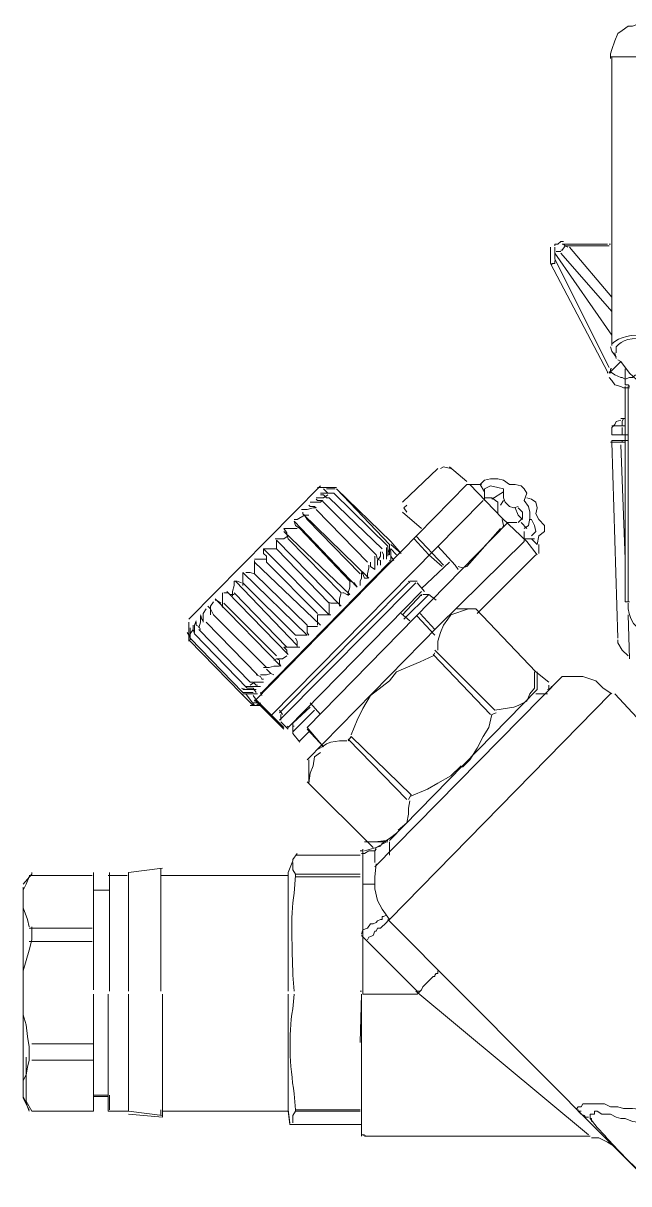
# Model space of a CAD drawing. Header units: millimetres. Extents: x -3929 to 624051, y 52832 to 514950.
# Drawn here: x 22975.4 to 23112.3, y 100741.6 to 101003.9 of the extents above; entities that cross this region are included whole.
import ezdxf

# ---------------------------------------------------------------- set-up
doc = ezdxf.new("R2010")
doc.units = ezdxf.units.MM

# ---------------------------------------------------------------- blocks, each defined once
blk = doc.blocks.new('A$C7d3ea253')
at = {"color": 7, "linetype": 'Continuous', "lineweight": 5}
for p, q in [((3.513, 9.767), (3.463, 9.767)), ((3.744, -2.229), (3.662, -2.329))]:
    blk.add_line(p, q, dxfattribs=at)
at = {"color": 7, "linetype": 'Continuous', "lineweight": 9}
for p, q in [((3.447, 6.49), (3.447, 6.424)), ((3.496, 6.524), (3.496, 6.507)), ((3.314, 3.529), (3.314, 3.595)), ((7.087, 0.319), (7.07, 0.517)), ((7.087, -0.79), (7.103, -0.608)), ((7.087, -0.823), (7.103, -0.989)), ((7.087, -1.948), (7.07, -2.13))]:
    blk.add_line(p, q, dxfattribs=at)
for points in [[(3.513, 9.75), (3.513, 9.8), (3.496, 9.849), (3.463, 9.949), (3.43, 10.031), (3.38, 10.064), (3.314, 10.114), (3.265, 10.114), (3.215, 10.131), (3.198, 10.131), (3.149, 10.147)], [(3.496, 6.507), (3.496, 9.767), (3.496, 9.767)], [(3.529, 7.649), (3.513, 7.649), (3.513, 7.649)], [(4.059, 7.649), (3.546, 7.649), (3.546, 7.649)], [(4.142, 7.632), (4.142, 7.649), (4.108, 7.649), (4.075, 7.682), (4.042, 7.682)], [(4.142, 7.566), (4.142, 7.616), (4.142, 7.616)], [(4.191, 7.434), (4.191, 7.616), (4.191, 7.616)], [(3.496, 6.623), (4.142, 7.549), (4.142, 7.549)], [(4.191, 7.434), (3.546, 6.209), (3.546, 6.209)], [(3.513, 6.49), (3.496, 6.441), (3.447, 6.375)], [(3.43, 6.342), (3.397, 6.325), (3.298, 6.193), (3.132, 6.044), (2.934, 5.895)], [(3.529, 6.193), (3.397, 6.325), (3.397, 6.325)], [(3.463, 6.424), (3.447, 6.358), (3.447, 6.358)], [(3.347, 6.11), (3.347, 6.242), (3.347, 6.242)], [(3.546, 6.193), (3.546, 6.209), (3.546, 6.209)], [(3.298, 6.027), (3.364, 6.027), (3.397, 6.044), (3.463, 6.06), (3.496, 6.11), (3.529, 6.143)], [(3.347, 6.126), (3.347, 6.06), (3.314, 6.06), (3.298, 6.044)], [(3.347, 6.044), (3.347, 3.611), (3.347, 3.611)], [(3.397, 5.68), (3.347, 5.68), (3.347, 5.68)], [(3.496, 5.58), (3.463, 5.613), (3.447, 5.647), (3.397, 5.663)], [(3.347, 5.514), (3.347, 5.448), (3.347, 5.448)], [(3.496, 5.58), (3.496, 5.498), (3.496, 5.498)], [(3.496, 5.498), (3.314, 5.498), (3.314, 5.498)], [(3.314, 5.431), (3.496, 5.431), (3.496, 5.431)], [(3.513, 5.415), (3.347, 5.415), (3.347, 5.415)], [(3.496, 5.415), (3.43, 3.198), (3.43, 3.198)], [(3.496, 5.415), (3.496, 5.431), (3.496, 5.431)], [(5.333, 5.134), (5.134, 4.968), (5.134, 4.968)], [(5.432, 5.117), (5.399, 5.134), (5.316, 5.117)], [(5.862, 4.737), (5.465, 5.117), (5.465, 5.117)], [(4.985, 4.935), (4.936, 4.985), (4.87, 5.001), (4.787, 5.001), (4.721, 4.985), (4.655, 4.935)], [(4.655, 4.935), (4.588, 4.935), (4.522, 4.919), (4.489, 4.885), (4.456, 4.836), (4.489, 4.753)], [(4.555, 4.687), (4.605, 4.67), (4.655, 4.687), (4.704, 4.737), (4.721, 4.786), (4.721, 4.885)], [(4.936, 4.885), (4.87, 4.919), (4.787, 4.902), (4.721, 4.885)], [(4.853, 4.77), (4.721, 4.852), (4.721, 4.852)], [(4.737, 4.555), (5.101, 4.935), (5.101, 4.935)], [(4.936, 4.852), (4.985, 4.935), (4.985, 4.935)], [(4.936, 4.885), (4.936, 4.753), (4.936, 4.753)], [(4.969, 4.935), (5.134, 4.935), (5.134, 4.935)], [(7.534, 2.486), (5.134, 4.935), (5.134, 4.935)], [(6.607, 4.885), (5.995, 4.29), (5.879, 4.157)], [(6.607, 4.885), (6.011, 4.257), (6.011, 4.257)], [(6.756, 4.902), (6.607, 4.902), (6.607, 4.902)], [(6.756, 4.902), (6.624, 4.902), (6.624, 4.902)], [(6.624, 4.885), (6.723, 4.885), (6.723, 4.885)], [(6.64, 4.836), (6.706, 4.836), (6.756, 4.885)], [(6.822, 4.902), (6.723, 4.902), (6.723, 4.902)], [(6.789, 4.919), (8.278, 3.413), (8.278, 3.413)], [(4.456, 4.786), (4.406, 4.77), (4.357, 4.737), (4.34, 4.67), (4.357, 4.604)], [(4.489, 4.753), (4.439, 4.687), (4.423, 4.621), (4.423, 4.555), (4.439, 4.472), (4.489, 4.439)], [(4.754, 4.703), (4.721, 4.753), (4.721, 4.753)], [(4.787, 4.737), (4.853, 4.786), (4.853, 4.786)], [(4.787, 4.737), (4.787, 4.604), (4.787, 4.604)], [(4.936, 4.786), (4.853, 4.786), (4.853, 4.786)], [(7.352, 2.321), (4.952, 4.753), (4.952, 4.753)], [(6.64, 4.836), (6.028, 4.24), (6.028, 4.24)], [(6.69, 4.786), (6.094, 4.207), (6.094, 4.207)], [(6.756, 4.737), (6.16, 4.141), (6.16, 4.141)], [(6.789, 4.836), (6.64, 4.836), (6.64, 4.836)], [(6.69, 4.786), (6.723, 4.786), (6.756, 4.819), (6.789, 4.819)], [(6.839, 4.786), (6.756, 4.786), (6.706, 4.819)], [(6.756, 4.737), (6.772, 4.753), (6.822, 4.753), (6.839, 4.77)], [(6.905, 4.737), (6.789, 4.737), (6.772, 4.753)], [(4.357, 4.604), (4.324, 4.538), (4.257, 4.472), (4.257, 4.406), (4.324, 4.356), (4.34, 4.257)], [(4.506, 4.538), (4.555, 4.588), (4.588, 4.67)], [(4.555, 4.67), (4.506, 4.621), (4.506, 4.555), (4.555, 4.505)], [(5.862, 4.621), (5.647, 4.439), (5.647, 4.439)], [(5.813, 4.621), (5.846, 4.67), (5.813, 4.703)], [(6.243, 3.876), (6.988, 4.604), (6.988, 4.604)], [(6.839, 4.654), (6.259, 4.058), (6.259, 4.058)], [(6.839, 4.67), (6.855, 4.687), (6.905, 4.687), (6.921, 4.703)], [(7.004, 4.654), (6.938, 4.654), (6.872, 4.67), (6.839, 4.67)], [(6.938, 4.538), (6.971, 4.588), (6.988, 4.604), (6.988, 4.621)], [(4.737, 4.555), (4.456, 4.29), (4.34, 4.141)], [(4.406, 4.538), (4.373, 4.472), (4.357, 4.406), (4.406, 4.356)], [(4.406, 4.538), (4.423, 4.538), (4.423, 4.538)], [(4.522, 4.505), (4.456, 4.439), (4.456, 4.439)], [(4.671, 4.505), (4.572, 4.505), (4.572, 4.505)], [(6.938, 2.188), (4.671, 4.505), (4.671, 4.505)], [(4.737, 4.538), (4.721, 4.472), (4.737, 4.439)], [(6.938, 4.538), (6.342, 3.926), (6.342, 3.926)], [(6.375, 3.777), (7.087, 4.521), (7.087, 4.521)], [(7.087, 4.538), (7.054, 4.538), (6.971, 4.588), (6.921, 4.588)], [(7.021, 4.439), (7.07, 4.472), (7.087, 4.521)], [(4.489, 4.406), (4.489, 4.29), (4.489, 4.29)], [(4.754, 4.439), (5.134, 4.008), (5.134, 4.008)], [(7.021, 4.439), (6.458, 3.843), (6.458, 3.843)], [(6.458, 3.694), (7.203, 4.406), (7.203, 4.406)], [(7.203, 4.439), (7.054, 4.439), (7.054, 4.439)], [(7.153, 4.323), (7.17, 4.372), (7.17, 4.389), (7.203, 4.439)], [(7.302, 4.323), (7.203, 4.323), (7.153, 4.356)], [(4.324, 4.257), (4.324, 4.157), (4.324, 4.157)], [(4.406, 4.323), (4.34, 4.257), (4.34, 4.257)], [(4.489, 4.323), (4.373, 4.323), (4.373, 4.323)], [(4.489, 4.29), (5.465, 3.33), (6.938, 1.824)], [(5.234, 3.975), (5.267, 4.025), (5.465, 4.24)], [(5.995, 4.257), (5.879, 4.157), (5.879, 4.157)], [(5.995, 4.207), (5.929, 4.141), (5.929, 4.141)], [(5.995, 4.141), (5.995, 4.174), (6.011, 4.224), (6.011, 4.257)], [(6.011, 4.257), (6.011, 4.207), (6.028, 4.157), (6.028, 4.124)], [(6.011, 4.257), (6.011, 4.141), (6.011, 4.141)], [(6.011, 4.141), (6.028, 4.157), (6.028, 4.24)], [(6.044, 4.224), (6.044, 4.091), (6.044, 4.091)], [(7.153, 4.323), (6.557, 3.711), (6.557, 3.711)], [(6.557, 3.562), (7.285, 4.306), (7.285, 4.306)], [(7.285, 4.207), (6.69, 3.595), (6.69, 3.595)], [(6.69, 3.462), (7.434, 4.207), (7.434, 4.207)], [(7.285, 4.207), (7.285, 4.306), (7.285, 4.306)], [(7.434, 4.207), (7.285, 4.207), (7.285, 4.207)], [(7.401, 4.058), (7.401, 4.124), (7.434, 4.157), (7.434, 4.207)], [(4.357, 4.141), (5.019, 3.479), (5.019, 3.479)], [(5.995, 4.124), (5.962, 4.075), (5.962, 4.075)], [(5.995, 4.075), (5.995, 4.141), (5.995, 4.141)], [(5.995, 4.058), (6.011, 4.075), (6.011, 4.075)], [(6.077, 4.091), (6.077, 4.141), (6.094, 4.174)], [(6.111, 4.174), (6.111, 4.124), (6.144, 4.075), (6.144, 4.025)], [(6.111, 4.025), (6.111, 4.075), (6.144, 4.091), (6.16, 4.141)], [(6.177, 4.124), (6.177, 3.975), (6.177, 3.975)], [(7.534, 4.091), (7.401, 4.091), (7.401, 4.091)], [(7.534, 3.926), (7.534, 4.075), (7.534, 4.075)], [(5.134, 4.008), (5.184, 3.992), (5.234, 4.008)], [(5.647, 3.76), (5.333, 4.058), (5.333, 4.058)], [(6.011, 4.058), (7.467, 2.569), (7.467, 2.569)], [(6.177, 3.975), (6.226, 4.008), (6.226, 4.058)], [(6.243, 4.025), (6.243, 3.992), (6.259, 3.926), (6.259, 3.876)], [(6.259, 3.876), (6.293, 3.876), (6.309, 3.926), (6.326, 3.942)], [(6.326, 3.942), (6.326, 3.876), (6.342, 3.843), (6.342, 3.793)], [(6.789, 3.347), (7.534, 4.058), (7.534, 4.058)], [(7.401, 4.058), (6.822, 3.479), (6.822, 3.479)], [(6.938, 3.231), (7.666, 3.942), (7.666, 3.942)], [(7.633, 3.942), (7.583, 3.942), (7.534, 3.926)], [(7.666, 3.793), (7.666, 3.942), (7.666, 3.942)], [(5.614, 3.727), (5.697, 3.826), (5.697, 3.826)], [(5.78, 3.843), (5.697, 3.843), (5.697, 3.843)], [(5.713, 3.826), (7.252, 2.271), (7.252, 2.271)], [(5.78, 3.826), (5.796, 3.843), (5.796, 3.843)], [(5.796, 3.826), (7.252, 2.354), (7.252, 2.354)], [(6.375, 3.777), (6.408, 3.826), (6.458, 3.843)], [(6.458, 3.843), (6.458, 3.777), (6.475, 3.711), (6.475, 3.678)], [(7.534, 3.926), (6.938, 3.347), (6.938, 3.347)], [(7.054, 3.115), (7.749, 3.843), (7.749, 3.843)], [(7.666, 3.826), (7.07, 3.231), (7.07, 3.231)], [(7.765, 3.843), (7.732, 3.843), (7.682, 3.826)], [(7.782, 3.678), (7.782, 3.727), (7.765, 3.793), (7.765, 3.843)], [(5.482, 3.628), (5.565, 3.694), (5.565, 3.694)], [(5.631, 3.694), (5.565, 3.694), (5.565, 3.694)], [(5.565, 3.694), (5.846, 3.413), (5.846, 3.413)], [(7.153, 2.188), (5.647, 3.727), (5.647, 3.727)], [(5.647, 3.678), (5.647, 3.694), (5.647, 3.694)], [(5.647, 3.694), (5.862, 3.462), (5.862, 3.462)], [(6.458, 3.694), (6.491, 3.694), (6.524, 3.711), (6.541, 3.711)], [(6.557, 3.711), (6.574, 3.644), (6.574, 3.562)], [(7.153, 3.016), (7.848, 3.727), (7.848, 3.727)], [(7.765, 3.711), (7.17, 3.098), (7.17, 3.098)], [(7.881, 3.711), (7.831, 3.711), (7.815, 3.694), (7.765, 3.694)], [(7.898, 3.545), (7.898, 3.711), (7.898, 3.711)], [(6.574, 3.595), (6.673, 3.595), (6.706, 3.611)], [(6.69, 3.595), (6.69, 3.462), (6.69, 3.462)], [(7.236, 2.883), (7.98, 3.644), (7.98, 3.644)], [(7.881, 3.595), (7.285, 2.999), (7.285, 2.999)], [(7.98, 3.628), (7.964, 3.628), (7.914, 3.595)], [(8.03, 3.462), (8.03, 3.562), (7.997, 3.611)], [(8.063, 3.562), (8.03, 3.529), (7.997, 3.462)], [(5.035, 3.529), (4.357, 2.817), (4.208, 2.701)], [(5.035, 3.529), (4.357, 2.817), (4.208, 2.701)], [(5.25, 3.529), (5.035, 3.529), (5.035, 3.529)], [(5.349, 3.413), (5.316, 3.462), (5.118, 3.529), (5.035, 3.529)], [(5.465, 3.065), (5.465, 3.165), (5.432, 3.264), (5.399, 3.347), (5.349, 3.413)], [(5.879, 3.479), (5.78, 3.396), (5.78, 3.396)], [(6.673, 3.462), (6.822, 3.462), (6.822, 3.462)], [(6.822, 3.462), (6.822, 3.347), (6.822, 3.347)], [(7.997, 3.462), (7.401, 2.867), (7.401, 2.867)], [(8.113, 3.38), (8.113, 3.479), (8.08, 3.529)], [(8.146, 3.462), (8.129, 3.413), (8.113, 3.396)], [(8.162, 3.314), (8.146, 3.38), (8.146, 3.446)], [(6.822, 3.33), (6.938, 3.33), (6.938, 3.33)], [(6.938, 3.347), (6.938, 3.264), (6.921, 3.231)], [(8.08, 3.38), (7.5, 2.784), (7.5, 2.784)], [(8.162, 3.297), (7.583, 2.701), (7.583, 2.701)], [(8.195, 3.38), (8.195, 3.347), (8.162, 3.33), (8.146, 3.297)], [(8.212, 3.264), (8.212, 3.347), (8.195, 3.396)], [(8.229, 3.347), (8.229, 3.297), (8.212, 3.247)], [(8.262, 3.198), (8.262, 3.247), (8.229, 3.297), (8.229, 3.347)], [(8.278, 3.33), (8.278, 3.247), (8.262, 3.198)], [(8.262, 3.181), (8.262, 3.314), (8.262, 3.314)], [(8.278, 3.38), (8.278, 3.314), (8.278, 3.314)], [(8.278, 3.314), (8.278, 3.264), (8.278, 3.264)], [(3.43, 3.181), (3.43, 3.148), (3.38, 3.065), (3.314, 2.999)], [(6.938, 3.231), (7.07, 3.231), (7.07, 3.231)], [(7.07, 3.198), (7.054, 3.165), (7.054, 3.098)], [(8.278, 3.181), (7.682, 2.569), (7.55, 2.437)], [(8.212, 3.247), (7.616, 2.635), (7.616, 2.635)], [(8.262, 3.198), (7.666, 2.585), (7.666, 2.585)], [(8.295, 3.264), (8.278, 3.231), (8.278, 3.165)], [(5.498, 3.065), (4.82, 2.387), (4.82, 2.387)], [(5.515, 2.999), (5.498, 3.032), (5.498, 3.032)], [(7.021, 3.098), (7.203, 3.098), (7.203, 3.098)], [(7.203, 3.098), (7.17, 3.065), (7.17, 3.032), (7.153, 3.016)], [(5.515, 3.016), (4.87, 2.337), (4.87, 2.337)], [(6.094, 2.652), (6.011, 2.718), (5.929, 2.817), (5.78, 2.883), (5.664, 2.933), (5.515, 2.999)], [(7.17, 2.999), (7.219, 2.966), (7.285, 2.966), (7.318, 2.95)], [(7.285, 2.966), (7.252, 2.95), (7.252, 2.916), (7.236, 2.883)], [(4.059, 2.767), (3.827, 2.767), (3.678, 2.718), (3.596, 2.635), (3.496, 2.569)], [(6.177, 0.616), (4.059, 2.767), (4.059, 2.767)], [(4.34, 2.817), (4.34, 2.619), (4.34, 2.619)], [(4.456, 2.486), (4.423, 2.569), (4.373, 2.635), (4.373, 2.817)], [(7.252, 2.883), (7.318, 2.883), (7.368, 2.867), (7.434, 2.867)], [(7.401, 2.85), (7.352, 2.801), (7.318, 2.784)], [(7.352, 2.801), (7.401, 2.784), (7.467, 2.784)], [(7.517, 2.784), (7.467, 2.767), (7.451, 2.734), (7.434, 2.734)], [(4.175, 2.652), (4.191, 2.635), (4.224, 2.619)], [(4.208, 2.619), (4.208, 2.668), (4.208, 2.668)], [(4.208, 2.668), (4.208, 2.619), (4.208, 2.619)], [(6.442, 2.106), (6.375, 2.271), (6.309, 2.403), (6.226, 2.552), (6.094, 2.652)], [(7.434, 2.701), (7.534, 2.701), (7.583, 2.668)], [(7.467, 2.652), (7.633, 2.652), (7.633, 2.652)], [(7.583, 2.701), (7.55, 2.701), (7.517, 2.668), (7.5, 2.668)], [(7.616, 2.635), (7.55, 2.635), (7.517, 2.585)], [(7.682, 2.635), (7.633, 2.619), (7.583, 2.619)], [(3.066, 2.139), (3.463, 2.569), (3.463, 2.569)], [(4.357, 2.569), (4.224, 2.569), (4.224, 2.569)], [(6.011, 0.914), (4.34, 2.619), (4.34, 2.619)], [(7.203, 2.172), (7.534, 2.503), (7.534, 2.503)], [(7.451, 2.552), (7.467, 2.585), (7.467, 2.585)], [(7.5, 2.569), (7.55, 2.569), (7.55, 2.569)], [(7.517, 2.619), (7.666, 2.619), (7.666, 2.619)], [(7.55, 2.552), (7.517, 2.503), (7.517, 2.503)], [(7.633, 2.569), (7.534, 2.437), (7.534, 2.437)], [(7.534, 2.569), (7.666, 2.569), (7.666, 2.569)], [(7.666, 2.585), (7.55, 2.585), (7.55, 2.585)], [(4.82, 2.387), (4.605, 2.42), (4.555, 2.437), (4.456, 2.486)], [(6.905, 2.47), (6.789, 2.337), (6.789, 2.337)], [(6.855, 2.387), (7.103, 2.139), (7.103, 2.139)], [(6.905, 2.42), (7.103, 2.238), (7.103, 2.238)], [(7.219, 2.337), (7.252, 2.387), (7.252, 2.387)], [(7.467, 2.47), (7.517, 2.437), (7.517, 2.437)], [(7.583, 2.437), (7.467, 2.437), (7.467, 2.437)], [(7.467, 2.437), (7.534, 2.437), (7.534, 2.437)], [(7.55, 2.47), (7.5, 2.47), (7.5, 2.47)], [(4.853, 2.337), (4.803, 2.354), (4.803, 2.354)], [(5.184, 1.742), (5.101, 1.824), (5.019, 1.957), (4.952, 2.089), (4.886, 2.188), (4.853, 2.337)], [(7.103, 2.238), (7.103, 2.122), (7.103, 2.122)], [(7.153, 2.172), (7.236, 2.255), (7.236, 2.255)], [(7.236, 2.337), (7.236, 2.271), (7.236, 2.271)], [(6.756, 1.973), (6.938, 2.172), (6.938, 2.172)], [(7.021, 2.039), (6.921, 2.139), (6.921, 2.139)], [(7.021, 2.023), (7.103, 2.122), (7.103, 2.122)], [(7.087, 2.205), (7.103, 2.205), (7.103, 2.205)], [(7.17, 2.188), (7.153, 2.205), (7.153, 2.205)], [(6.442, 2.089), (5.763, 1.427), (5.763, 1.427)], [(6.475, 2.056), (5.813, 1.378), (5.813, 1.378)], [(6.475, 2.039), (6.442, 2.089), (6.442, 2.089)], [(6.772, 1.973), (6.723, 2.006), (6.673, 2.023), (6.574, 2.039), (6.491, 2.039)], [(6.822, 1.94), (6.772, 1.973), (6.772, 1.973)], [(6.921, 1.56), (6.905, 1.675), (6.872, 1.758), (6.855, 1.857), (6.789, 1.907)], [(5.78, 1.411), (5.581, 1.493), (5.465, 1.56), (5.316, 1.642), (5.201, 1.758)], [(6.921, 1.824), (6.921, 1.576), (6.921, 1.576)], [(6.938, 1.576), (6.193, 0.832), (6.193, 0.832)], [(6.938, 1.576), (6.193, 0.832), (6.193, 0.832)], [(5.796, 1.378), (5.763, 1.427), (5.763, 1.427)], [(5.912, 1.03), (5.813, 1.113), (5.796, 1.212), (5.796, 1.278), (5.78, 1.361)], [(6.259, 0.898), (6.177, 0.898), (6.044, 0.914), (5.995, 0.947), (5.929, 0.997)], [(6.011, 0.898), (6.011, 0.749), (6.011, 0.749)], [(6.028, 0.914), (6.044, 0.914), (6.077, 0.898), (6.077, 0.881), (6.094, 0.881)], [(6.293, 0.898), (6.028, 0.898), (6.028, 0.898)], [(6.044, 0.898), (6.16, 0.832), (6.293, 0.798)], [(6.094, 0.881), (6.111, 0.848), (6.16, 0.832), (6.177, 0.798)], [(6.177, 0.798), (6.177, 0.666), (6.177, 0.666)], [(6.309, -0.79), (6.309, 0.815), (6.309, 0.815)], [(6.342, 0.798), (6.326, 0.798), (6.326, 0.798)], [(7.07, 0.749), (6.342, 0.749), (6.342, 0.749)], [(7.103, 0.683), (7.103, 0.699), (7.054, 0.765)], [(7.07, 0.534), (7.103, 0.583), (7.103, 0.666)], [(7.153, 0.55), (7.103, 0.683), (7.103, 0.683)], [(6.011, 0.021), (6.094, 0.137), (6.144, 0.236), (6.177, 0.368), (6.177, 0.501), (6.16, 0.65)], [(7.07, 0.534), (7.07, 0.517), (7.07, 0.517)], [(7.153, 0.55), (7.153, -0.79), (7.153, -0.79)], [(8.957, 0.55), (8.576, 0.6), (8.576, 0.6)], [(8.593, 0.6), (8.593, -0.79), (8.593, -0.79)], [(8.957, 0.55), (8.957, -0.79), (8.957, -0.79)], [(9.172, 0.55), (9.172, -0.79), (9.172, -0.79)], [(9.354, -0.773), (9.354, 0.55), (9.354, 0.55)], [(10.049, 0.534), (10.049, 0.55), (10.049, 0.55)], [(10.148, 0.236), (10.148, 0.352), (10.115, 0.418), (10.082, 0.501), (10.049, 0.534)], [(10.148, 0.418), (10.049, 0.534), (10.049, 0.534)], [(8.593, 0.517), (7.153, 0.517), (7.153, 0.517)], [(9.188, 0.517), (8.973, 0.517), (8.973, 0.517)], [(10.082, 0.517), (9.37, 0.517), (9.37, 0.517)], [(10.082, 0.517), (9.37, 0.517), (9.37, 0.517)], [(9.354, 0.352), (9.172, 0.352), (9.172, 0.352)], [(10.148, -1.998), (10.148, 0.385), (10.148, 0.385)], [(10.082, -0.062), (10.098, 0.021), (10.148, 0.153), (10.148, 0.236)], [(6.028, 0.021), (2.735, -3.288), (2.735, -3.288)], [(10.082, -0.078), (9.37, -0.078), (9.37, -0.078)], [(10.049, -0.062), (10.049, -0.211), (10.049, -0.211)], [(10.082, -0.227), (9.37, -0.227), (9.37, -0.227)], [(10.148, -0.79), (10.148, -0.558), (10.115, -0.442), (10.082, -0.327), (10.049, -0.211)], [(5.664, -0.79), (5.697, -0.79), (5.697, -0.79)], [(5.697, -0.823), (6.309, -0.823), (6.309, -0.823)], [(6.326, -0.79), (6.342, -0.79), (6.342, -0.79)], [(6.326, -0.823), (6.326, -2.428), (6.326, -2.428)], [(7.153, -2.13), (7.153, -0.823), (7.153, -0.823)], [(8.576, -2.196), (8.576, -0.823), (8.576, -0.823)], [(8.957, -2.147), (8.957, -0.823), (8.957, -0.823)], [(9.188, -2.13), (9.188, -0.823), (9.188, -0.823)], [(9.354, -0.823), (9.354, -2.13), (9.354, -2.13)], [(10.148, -0.823), (10.148, -1.055), (10.115, -1.171), (10.098, -1.303), (10.082, -1.419)], [(10.049, -1.386), (9.354, -1.386), (9.354, -1.386)], [(10.082, -1.568), (10.082, -1.419), (10.082, -1.419)], [(10.049, -1.568), (9.354, -1.568), (9.354, -1.568)], [(10.082, -1.568), (10.098, -1.65), (10.115, -1.733), (10.148, -1.799), (10.148, -1.882)], [(9.172, -2.13), (9.172, -1.965), (9.172, -1.965)], [(9.354, -1.965), (9.188, -1.965), (9.188, -1.965)], [(9.354, -2.13), (9.354, -1.965), (9.354, -1.965)], [(10.148, -1.882), (10.148, -1.981), (10.115, -2.047), (10.098, -2.097), (10.082, -2.147)], [(10.148, -1.998), (10.082, -2.13), (10.082, -2.13)], [(7.07, -2.147), (7.07, -2.13), (7.07, -2.13)], [(7.07, -2.147), (7.103, -2.196), (7.103, -2.279)], [(7.153, -2.13), (7.136, -2.279), (7.136, -2.279)], [(8.576, -2.147), (7.153, -2.147), (7.153, -2.147)], [(8.957, -2.147), (8.576, -2.196), (8.576, -2.196)], [(8.593, -2.196), (8.593, -2.13), (8.593, -2.13)], [(9.172, -2.147), (8.957, -2.147), (8.957, -2.147)], [(10.049, -2.147), (9.354, -2.147), (9.354, -2.147)], [(7.136, -2.296), (6.326, -2.296), (6.326, -2.296)], [(3.728, -2.445), (3.645, -2.445), (3.546, -2.494), (3.496, -2.527)], [(3.744, -2.428), (6.259, -2.428), (6.259, -2.428)], [(6.259, -2.428), (6.326, -2.412), (6.326, -2.412)]]:
    blk.add_lwpolyline(points, dxfattribs=at)
at = {"color": 7, "linetype": 'Continuous', "lineweight": 5}
for points in [[(3.496, 7.053), (3.976, 7.616), (3.976, 7.616)], [(3.529, 7.649), (3.513, 7.649), (3.513, 7.649)], [(3.976, 7.632), (3.529, 7.632), (3.529, 7.632)], [(3.976, 7.632), (4.026, 7.632), (4.059, 7.582), (4.075, 7.582)], [(3.993, 7.616), (4.026, 7.632), (4.042, 7.649), (4.059, 7.649)], [(3.496, 6.888), (4.075, 7.549), (4.075, 7.549)], [(4.142, 7.483), (3.529, 6.259), (3.529, 6.259)], [(4.075, 7.566), (4.125, 7.566), (4.125, 7.566)], [(4.142, 7.566), (4.142, 7.483), (4.142, 7.483)], [(4.175, 7.417), (4.175, 7.434), (4.142, 7.434), (4.142, 7.467)], [(3.347, 6.126), (3.298, 6.143), (3.265, 6.143), (3.232, 6.176)], [(3.513, 6.209), (3.463, 6.176), (3.397, 6.143), (3.38, 6.143), (3.347, 6.126)], [(3.496, 6.242), (3.513, 6.242), (3.513, 6.193)], [(3.513, 6.242), (3.513, 6.209), (3.513, 6.209)], [(3.529, 6.193), (3.529, 6.209), (3.513, 6.209), (3.513, 6.242)], [(3.314, 6.044), (3.314, 3.611), (3.314, 3.611)], [(3.347, 5.68), (3.364, 5.68), (3.38, 5.647), (3.38, 5.597)], [(3.347, 5.597), (3.496, 5.597), (3.496, 5.597)], [(3.38, 5.498), (3.38, 5.58), (3.38, 5.58)], [(3.397, 5.382), (3.347, 4.091), (3.347, 4.091)], [(3.38, 5.415), (3.38, 5.431), (3.38, 5.431)], [(5.713, 4.356), (5.399, 4.025), (5.399, 4.025)], [(5.73, 4.323), (5.565, 4.141), (5.416, 4.008)], [(3.347, 3.611), (3.298, 3.611), (3.298, 3.611)], [(3.314, 3.462), (3.298, 2.966), (3.298, 2.966)], [(5.664, 3.479), (5.498, 3.297), (5.498, 3.297)], [(5.697, 3.446), (5.498, 3.231), (5.498, 3.231)], [(3.513, 2.569), (6.011, 0.021), (6.011, 0.021)], [(7.203, 2.188), (7.517, 2.503), (7.517, 2.503)], [(6.756, 1.973), (6.938, 2.188), (6.938, 2.188)], [(6.16, 0.815), (6.177, 0.798), (6.243, 0.798), (6.293, 0.765), (6.326, 0.765)], [(6.309, 0.798), (6.326, 0.798), (6.326, 0.798)], [(7.07, 0.749), (6.342, 0.749), (6.342, 0.749)], [(7.07, 0.534), (6.342, 0.534), (6.342, 0.534)], [(6.177, 0.418), (6.309, 0.418), (6.309, 0.418)], [(7.07, 0.501), (6.342, 0.501), (6.342, 0.501)], [(6.011, 0.021), (6.028, 0.004), (6.044, -0.012), (6.111, -0.078), (6.144, -0.078), (6.16, -0.112), (6.177, -0.112), (6.193, -0.161), (6.243, -0.178), (6.259, -0.211)], [(6.044, 0.07), (6.077, 0.054), (6.094, 0.054), (6.094, 0.021), (6.111, 0.021), (6.144, 0.004), (6.16, -0.012), (6.193, -0.029), (6.226, -0.029), (6.259, -0.078), (6.309, -0.095), (6.326, -0.145)], [(6.259, -0.227), (5.697, -0.79), (5.697, -0.79)], [(6.326, -0.161), (6.259, -0.227), (6.259, -0.227)], [(6.309, -0.823), (6.309, -0.294), (6.309, -0.294)], [(5.697, -0.823), (5.664, -0.79), (5.647, -0.773), (5.631, -0.74), (5.515, -0.625), (5.498, -0.625), (5.498, -0.608), (5.482, -0.591), (5.465, -0.591), (5.465, -0.558)], [(3.761, -2.412), (5.713, -0.79), (5.713, -0.79)], [(6.326, -0.823), (6.342, -1.369), (6.342, -1.369)], [(3.132, -2.13), (3.265, -2.114), (3.364, -2.114), (3.43, -2.097), (3.513, -2.097), (3.579, -2.064), (3.827, -2.064), (3.844, -2.097), (3.877, -2.097), (3.893, -2.114), (3.893, -2.13), (3.877, -2.13), (3.877, -2.147), (3.844, -2.147)], [(2.983, -2.345), (3.066, -2.296), (3.149, -2.279), (3.265, -2.263), (3.347, -2.229), (3.397, -2.229), (3.447, -2.213), (3.513, -2.18), (3.612, -2.18), (3.662, -2.147), (3.695, -2.147), (3.695, -2.18), (3.744, -2.18), (3.744, -2.229), (3.728, -2.229), (3.728, -2.263)], [(3.877, -2.147), (3.844, -2.18), (3.811, -2.196), (3.794, -2.213), (3.761, -2.213)], [(7.07, -2.13), (6.342, -2.13), (6.342, -2.13)], [(7.07, -2.147), (6.342, -2.147), (6.342, -2.147)]]:
    blk.add_lwpolyline(points, dxfattribs=at)
at = {"color": 7, "linetype": 'Continuous', "lineweight": 13}
for points in [[(10.115, -1.535), (10.115, -2.031), (10.115, -2.031)], [(8.957, -2.147), (9.188, -2.147), (9.188, -1.981), (9.354, -1.981), (9.354, -2.147), (10.049, -2.147), (10.115, -2.031)], [(6.326, -2.296), (7.136, -2.296), (7.153, -2.147), (8.576, -2.147), (8.576, -2.213), (8.957, -2.18)], [(6.293, -2.428), (4.952, -2.428), (4.952, -2.428)], [(6.293, -2.412), (6.326, -2.412), (6.326, -2.412)]]:
    blk.add_lwpolyline(points, dxfattribs=at)
at = {"color": 7, "linetype": 'Continuous', "lineweight": 5}
for points in [[(3.463, 9.767), (3.083, 9.767), (2.702, 9.767), (2.321, 9.767)], [(3.662, -2.329), (3.513, -2.494), (3.364, -2.66), (3.198, -2.809)]]:
    blk.add_open_spline(points, degree=3, dxfattribs=at)
at = {"color": 7, "linetype": 'Continuous', "lineweight": 9}
for points in [[(1.544, 6.11), (1.875, 6.275), (3.165, 6.854), (3.496, 6.524)], [(1.577, 6.06), (1.825, 6.209), (3.232, 6.821), (3.447, 6.49)], [(3.116, 3.264), (3.248, 3.33), (3.281, 3.38), (3.314, 3.529)], [(7.103, -0.608), (7.103, -0.31), (7.136, 0.037), (7.087, 0.319)], [(7.103, -0.989), (7.153, -1.303), (7.136, -1.617), (7.087, -1.948)]]:
    blk.add_open_spline(points, degree=3, dxfattribs=at)

msp = doc.modelspace()

# ---------------------------------------------------------------- block references
at = {"lineweight": 50, "xscale": -20, "yscale": 20, "zscale": 20}
msp.add_blockref('A$C7d3ea253', (23178.371, 100800.922), dxfattribs=at)

doc.saveas('drawing.dxf')
